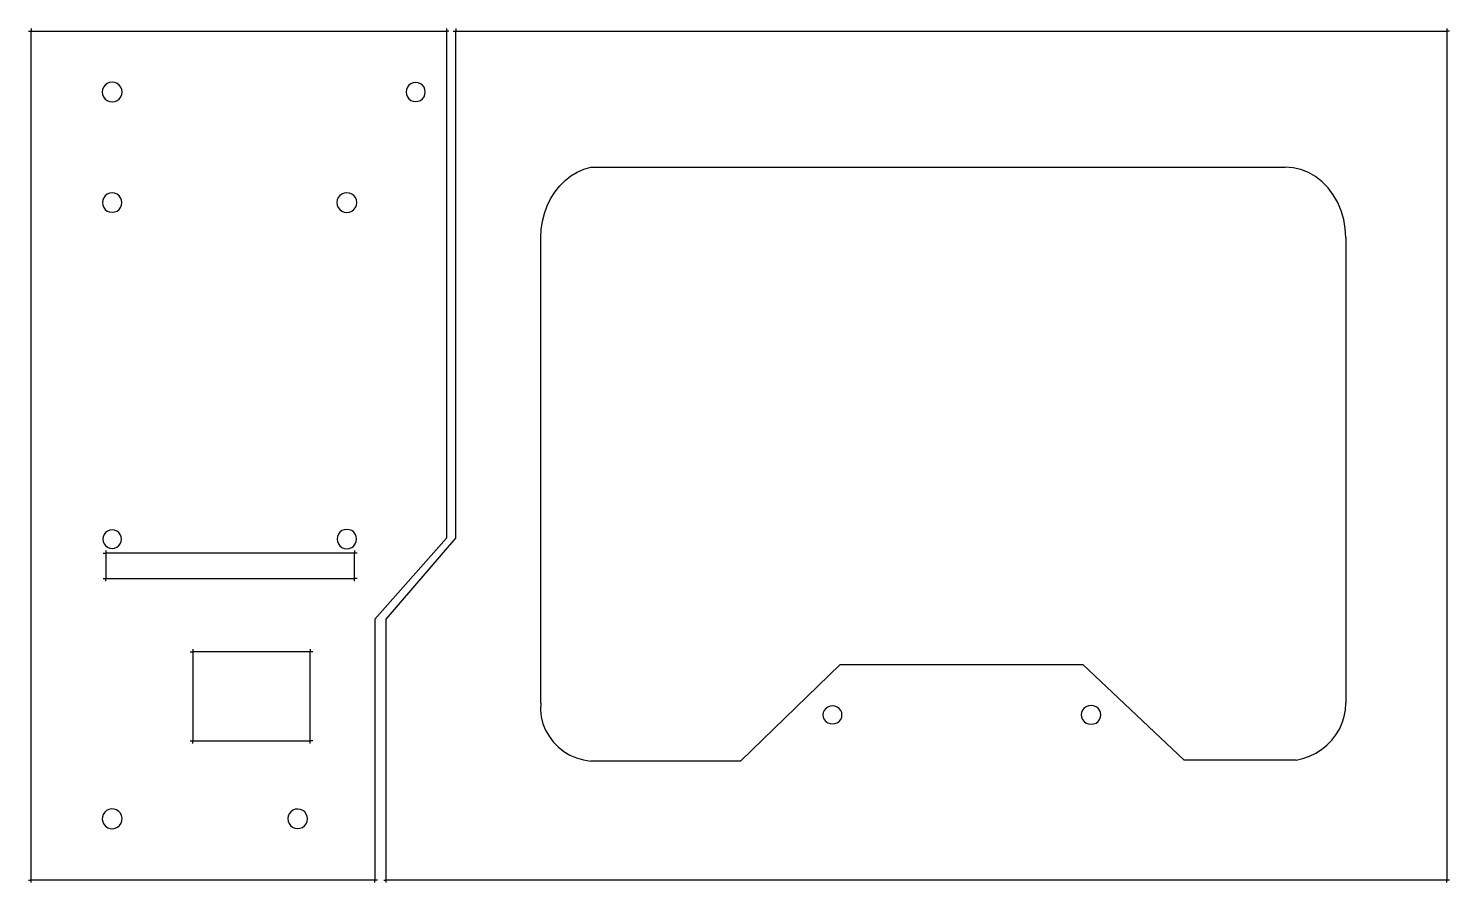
# Model space of a CAD drawing. Extents: x -195 to 202, y -92 to 146.
import ezdxf

# ---------------------------------------------------------------- set-up
doc = ezdxf.new("R2010")
doc.units = 0
doc.header["$MEASUREMENT"] = 0
doc.layers.get('0').update_dxf_attribs({"linetype": 'CONTINUOUS'})

msp = doc.modelspace()

# ---------------------------------------------------------------- linework, layer by layer
for p, q in [((-195.04, 145.7), (-194.31, 145.7)), ((-194.31, 146.43), (-194.31, 145.7)), ((-194.31, -91.67), (-194.31, 145.7)), ((-194.31, 145.7), (-78.27, 145.7)), ((-78.27, 146.43), (-78.27, 145.7)), ((-77.55, 145.7), (-78.27, 145.7)), ((-78.27, 145.7), (-78.27, 3.88)), ((-76.35, 145.7), (-75.63, 145.7)), ((-75.63, 146.43), (-75.63, 145.7)), ((-75.63, 145.7), (201.3, 145.7)), ((-75.63, 3.88), (-75.63, 145.7)), ((201.3, 146.43), (201.3, 145.7)), ((201.3, 145.7), (201.3, -91.67)), ((202.03, 145.7), (201.3, 145.7)), ((-172.37, 131.31), (-173.04, 131.03)), ((-171.65, 131.4), (-172.37, 131.31)), ((-170.93, 131.31), (-171.65, 131.4)), ((-170.27, 131.03), (-170.93, 131.31)), ((-87.53, 131.23), (-88.18, 130.96)), ((-86.84, 131.32), (-87.53, 131.23)), ((-86.14, 131.23), (-86.84, 131.32)), ((-85.49, 130.96), (-86.14, 131.23)), ((-174.33, 129.35), (-174.42, 128.63)), ((-174.42, 128.63), (-174.33, 127.92)), ((-174.05, 130.02), (-174.33, 129.35)), ((-174.33, 127.92), (-174.05, 127.25)), ((-173.61, 130.59), (-174.05, 130.02)), ((-174.05, 127.25), (-173.61, 126.67)), ((-173.04, 131.03), (-173.61, 130.59)), ((-169.69, 130.59), (-170.27, 131.03)), ((-169.25, 130.02), (-169.69, 130.59)), ((-169.69, 126.67), (-169.25, 127.25)), ((-168.97, 129.35), (-169.25, 130.02)), ((-169.25, 127.25), (-168.97, 127.92)), ((-168.88, 128.63), (-168.97, 129.35)), ((-168.97, 127.92), (-168.88, 128.63)), ((-89.43, 129.33), (-89.52, 128.63)), ((-89.52, 128.63), (-89.43, 127.94)), ((-89.16, 129.98), (-89.43, 129.33)), ((-89.43, 127.94), (-89.16, 127.29)), ((-88.74, 130.53), (-89.16, 129.98)), ((-89.16, 127.29), (-88.74, 126.73)), ((-88.18, 130.96), (-88.74, 130.53)), ((-84.94, 130.53), (-85.49, 130.96)), ((-84.51, 129.98), (-84.94, 130.53)), ((-84.94, 126.73), (-84.51, 127.29)), ((-84.24, 129.33), (-84.51, 129.98)), ((-84.51, 127.29), (-84.24, 127.94)), ((-84.15, 128.63), (-84.24, 129.33)), ((-84.24, 127.94), (-84.15, 128.63)), ((-173.61, 126.67), (-173.04, 126.23)), ((-173.04, 126.23), (-172.37, 125.96)), ((-172.37, 125.96), (-171.65, 125.86)), ((-171.65, 125.86), (-170.93, 125.96)), ((-170.93, 125.96), (-170.27, 126.23)), ((-170.27, 126.23), (-169.69, 126.67)), ((-88.74, 126.73), (-88.18, 126.31)), ((-88.18, 126.31), (-87.53, 126.04)), ((-87.53, 126.04), (-86.84, 125.95)), ((-86.84, 125.95), (-86.14, 126.04)), ((-86.14, 126.04), (-85.49, 126.31)), ((-85.49, 126.31), (-84.94, 126.73)), ((-39.86, 107.06), (-37.94, 107.63)), ((-37.94, 107.63), (156.09, 107.63)), ((158.3, 107.47), (156.09, 107.63)), ((160.48, 106.96), (158.3, 107.47)), ((-46.61, 102.38), (-45.11, 103.88)), ((-45.11, 103.88), (-43.47, 105.17)), ((-43.47, 105.17), (-41.71, 106.24)), ((-41.71, 106.24), (-39.86, 107.06)), ((162.58, 106.13), (160.48, 106.96)), ((164.57, 104.99), (162.58, 106.13)), ((166.41, 103.56), (164.57, 104.99)), ((168.08, 101.86), (166.41, 103.56)), ((-173.58, 99.66), (-174.01, 99.09)), ((-173.01, 100.09), (-173.58, 99.66)), ((-172.36, 100.36), (-173.01, 100.09)), ((-171.65, 100.46), (-172.36, 100.36)), ((-170.95, 100.36), (-171.65, 100.46)), ((-170.29, 100.09), (-170.95, 100.36)), ((-169.72, 99.66), (-170.29, 100.09)), ((-169.29, 99.09), (-169.72, 99.66)), ((-108.03, 99.68), (-108.47, 99.11)), ((-107.46, 100.12), (-108.03, 99.68)), ((-106.8, 100.4), (-107.46, 100.12)), ((-106.08, 100.49), (-106.8, 100.4)), ((-105.37, 100.4), (-106.08, 100.49)), ((-104.7, 100.12), (-105.37, 100.4)), ((-104.13, 99.68), (-104.7, 100.12)), ((-103.69, 99.11), (-104.13, 99.68)), ((-49.13, 98.82), (-47.96, 100.68)), ((-47.96, 100.68), (-46.61, 102.38)), ((169.54, 99.92), (168.08, 101.86)), ((170.77, 97.78), (169.54, 99.92)), ((-174.28, 98.44), (-174.37, 97.73)), ((-174.37, 97.73), (-174.28, 97.03)), ((-174.01, 99.09), (-174.28, 98.44)), ((-174.28, 97.03), (-174.01, 96.37)), ((-174.01, 96.37), (-173.58, 95.8)), ((-173.58, 95.8), (-173.01, 95.37)), ((-173.01, 95.37), (-172.36, 95.1)), ((-170.95, 95.1), (-170.29, 95.37)), ((-170.29, 95.37), (-169.72, 95.8)), ((-169.72, 95.8), (-169.29, 96.37)), ((-169.02, 98.44), (-169.29, 99.09)), ((-169.29, 96.37), (-169.02, 97.03)), ((-168.93, 97.73), (-169.02, 98.44)), ((-169.02, 97.03), (-168.93, 97.73)), ((-108.75, 98.45), (-108.84, 97.73)), ((-108.84, 97.73), (-108.75, 97.02)), ((-108.47, 99.11), (-108.75, 98.45)), ((-108.75, 97.02), (-108.47, 96.35)), ((-108.47, 96.35), (-108.03, 95.78)), ((-108.03, 95.78), (-107.46, 95.34)), ((-107.46, 95.34), (-106.8, 95.07)), ((-105.37, 95.07), (-104.7, 95.34)), ((-104.7, 95.34), (-104.13, 95.78)), ((-104.13, 95.78), (-103.69, 96.35)), ((-103.42, 98.45), (-103.69, 99.11)), ((-103.69, 96.35), (-103.42, 97.02)), ((-103.32, 97.73), (-103.42, 98.45)), ((-103.42, 97.02), (-103.32, 97.73)), ((-50.88, 94.7), (-50.1, 96.82)), ((-50.1, 96.82), (-49.13, 98.82)), ((171.75, 95.46), (170.77, 97.78)), ((172.47, 93.02), (171.75, 95.46)), ((-172.36, 95.1), (-171.65, 95.01)), ((-171.65, 95.01), (-170.95, 95.1)), ((-106.8, 95.07), (-106.08, 94.97)), ((-106.08, 94.97), (-105.37, 95.07)), ((-51.78, 90.22), (-51.44, 92.49)), ((-51.44, 92.49), (-50.88, 94.7)), ((172.9, 90.49), (172.47, 93.02)), ((-51.89, 87.92), (-51.78, 90.22)), ((-51.89, -42.23), (-51.89, 87.92)), ((173.04, 87.92), (172.9, 90.49)), ((173.04, 87.92), (173.04, -42.23)), ((-174.15, 4.32), (-174.24, 3.65)), ((-173.9, 4.94), (-174.15, 4.32)), ((-173.48, 5.48), (-173.9, 4.94)), ((-172.95, 5.89), (-173.48, 5.48)), ((-172.32, 6.15), (-172.95, 5.89)), ((-171.65, 6.24), (-172.32, 6.15)), ((-170.98, 6.15), (-171.65, 6.24)), ((-170.35, 5.89), (-170.98, 6.15)), ((-169.82, 5.48), (-170.35, 5.89)), ((-169.4, 4.94), (-169.82, 5.48)), ((-169.15, 4.32), (-169.4, 4.94)), ((-169.06, 3.65), (-169.15, 4.32)), ((-108.7, 4.35), (-108.8, 3.65)), ((-108.43, 5), (-108.7, 4.35)), ((-108, 5.57), (-108.43, 5)), ((-107.44, 6), (-108, 5.57)), ((-106.78, 6.27), (-107.44, 6)), ((-106.08, 6.36), (-106.78, 6.27)), ((-105.38, 6.27), (-106.08, 6.36)), ((-104.72, 6), (-105.38, 6.27)), ((-104.16, 5.57), (-104.72, 6)), ((-103.73, 5), (-104.16, 5.57)), ((-103.46, 4.35), (-103.73, 5)), ((-103.37, 3.65), (-103.46, 4.35)), ((-174.24, 3.65), (-174.15, 2.98)), ((-174.15, 2.98), (-173.9, 2.35)), ((-173.9, 2.35), (-173.48, 1.81)), ((-173.48, 1.81), (-172.95, 1.4)), ((-173.4, 0.42), (-173.4, -0.3)), ((-172.95, 1.4), (-172.32, 1.14)), ((-172.32, 1.14), (-171.65, 1.05)), ((-171.65, 1.05), (-170.98, 1.14)), ((-170.98, 1.14), (-170.35, 1.4)), ((-170.35, 1.4), (-169.82, 1.81)), ((-169.82, 1.81), (-169.4, 2.35)), ((-169.4, 2.35), (-169.15, 2.98)), ((-169.15, 2.98), (-169.06, 3.65)), ((-108.8, 3.65), (-108.7, 2.94)), ((-108.7, 2.94), (-108.43, 2.29)), ((-108.43, 2.29), (-108, 1.73)), ((-108, 1.73), (-107.44, 1.3)), ((-107.44, 1.3), (-106.78, 1.03)), ((-106.78, 1.03), (-106.08, 0.93)), ((-106.08, 0.93), (-105.38, 1.03)), ((-105.38, 1.03), (-104.72, 1.3)), ((-104.72, 1.3), (-104.16, 1.73)), ((-104.16, 1.73), (-103.73, 2.29)), ((-103.89, 0.42), (-103.89, -0.3)), ((-103.73, 2.29), (-103.46, 2.94)), ((-103.46, 2.94), (-103.37, 3.65)), ((-78.27, 3.88), (-98.24, -18.73)), ((-95.04, -18.73), (-75.63, 3.88)), ((-174.13, -0.3), (-173.4, -0.3)), ((-173.4, -0.3), (-173.4, -7.42)), ((-103.89, -0.3), (-173.4, -0.3)), ((-103.89, -7.42), (-103.89, -0.3)), ((-103.16, -0.3), (-103.89, -0.3)), ((-174.13, -7.42), (-173.4, -7.42)), ((-173.4, -8.15), (-173.4, -7.42)), ((-173.4, -7.42), (-103.89, -7.42)), ((-103.16, -7.42), (-103.89, -7.42)), ((-103.89, -8.15), (-103.89, -7.42)), ((-98.24, -18.73), (-98.24, -91.67)), ((-95.04, -91.67), (-95.04, -18.73)), ((-149.1, -27.16), (-149.1, -27.88)), ((-116.32, -27.16), (-116.32, -27.88)), ((-149.83, -27.88), (-149.1, -27.88)), ((-149.1, -27.88), (-149.1, -52.75)), ((-116.32, -27.88), (-149.1, -27.88)), ((-116.32, -52.75), (-116.32, -27.88)), ((-115.59, -27.88), (-116.32, -27.88)), ((3.9, -58.42), (31.75, -31.44)), ((31.75, -31.44), (99.57, -31.44)), ((127.83, -58.15), (99.57, -31.44)), ((-51.89, -42.23), (-51.95, -44.17)), ((28.29, -43.32), (27.74, -43.72)), ((28.93, -43.06), (28.29, -43.32)), ((29.61, -42.98), (28.93, -43.06)), ((30.3, -43.06), (29.61, -42.98)), ((30.94, -43.32), (30.3, -43.06)), ((31.49, -43.72), (30.94, -43.32)), ((99.93, -43.66), (99.49, -44.2)), ((100.5, -43.25), (99.93, -43.66)), ((101.16, -42.98), (100.5, -43.25)), ((101.87, -42.89), (101.16, -42.98)), ((102.58, -42.98), (101.87, -42.89)), ((103.24, -43.25), (102.58, -42.98)), ((103.81, -43.66), (103.24, -43.25)), ((104.25, -44.2), (103.81, -43.66)), ((172.93, -44.1), (173.04, -42.23)), ((-51.95, -44.17), (-51.74, -46.09)), ((-51.74, -46.09), (-51.27, -47.98)), ((27.05, -44.86), (26.96, -45.51)), ((26.96, -45.51), (27.05, -46.17)), ((27.31, -44.25), (27.05, -44.86)), ((27.05, -46.17), (27.31, -46.78)), ((27.74, -43.72), (27.31, -44.25)), ((27.31, -46.78), (27.74, -47.31)), ((27.74, -47.31), (28.29, -47.71)), ((30.94, -47.71), (31.49, -47.31)), ((31.92, -44.25), (31.49, -43.72)), ((31.49, -47.31), (31.92, -46.78)), ((32.18, -44.86), (31.92, -44.25)), ((31.92, -46.78), (32.18, -46.17)), ((32.27, -45.51), (32.18, -44.86)), ((32.18, -46.17), (32.27, -45.51)), ((99.22, -44.84), (99.12, -45.51)), ((99.12, -45.51), (99.22, -46.19)), ((99.49, -44.2), (99.22, -44.84)), ((99.22, -46.19), (99.49, -46.82)), ((99.49, -46.82), (99.93, -47.37)), ((99.93, -47.37), (100.5, -47.78)), ((103.24, -47.78), (103.81, -47.37)), ((103.81, -47.37), (104.25, -46.82)), ((104.52, -44.84), (104.25, -44.2)), ((104.25, -46.82), (104.52, -46.19)), ((104.61, -45.51), (104.52, -44.84)), ((104.52, -46.19), (104.61, -45.51)), ((172.03, -47.74), (172.59, -45.95)), ((172.59, -45.95), (172.93, -44.1)), ((-51.27, -47.98), (-50.55, -49.79)), ((-50.55, -49.79), (-49.59, -51.49)), ((-49.59, -51.49), (-48.41, -53.07)), ((28.29, -47.71), (28.93, -47.96)), ((28.93, -47.96), (29.61, -48.05)), ((29.61, -48.05), (30.3, -47.96)), ((30.3, -47.96), (30.94, -47.71)), ((100.5, -47.78), (101.16, -48.05)), ((101.16, -48.05), (101.87, -48.13)), ((101.87, -48.13), (102.58, -48.05)), ((102.58, -48.05), (103.24, -47.78)), ((169.11, -52.6), (170.28, -51.09)), ((170.28, -51.09), (171.26, -49.47)), ((171.26, -49.47), (172.03, -47.74)), ((-149.83, -52.75), (-149.1, -52.75)), ((-149.1, -53.48), (-149.1, -52.75)), ((-149.1, -52.75), (-116.32, -52.75)), ((-115.59, -52.75), (-116.32, -52.75)), ((-116.32, -53.48), (-116.32, -52.75)), ((-48.41, -53.07), (-47.02, -54.48)), ((-47.02, -54.48), (-45.45, -55.71)), ((164.63, -56.21), (166.27, -55.17)), ((166.27, -55.17), (167.77, -53.96)), ((167.77, -53.96), (169.11, -52.6)), ((-45.45, -55.71), (-43.73, -56.73)), ((-43.73, -56.73), (-41.88, -57.53)), ((-41.88, -57.53), (-39.94, -58.1)), ((-39.94, -58.1), (-37.94, -58.42)), ((3.9, -58.42), (-37.94, -58.42)), ((159.14, -58.15), (127.83, -58.15)), ((159.14, -58.15), (161.04, -57.71)), ((161.04, -57.71), (162.88, -57.06)), ((162.88, -57.06), (164.63, -56.21)), ((-174.37, -74), (-174.43, -74.73)), ((-174.43, -74.73), (-174.29, -75.44)), ((-174.14, -73.32), (-174.37, -74)), ((-174.29, -75.44), (-173.97, -76.09)), ((-173.73, -72.72), (-174.14, -73.32)), ((-173.18, -72.24), (-173.73, -72.72)), ((-172.53, -71.92), (-173.18, -72.24)), ((-171.82, -71.79), (-172.53, -71.92)), ((-171.09, -71.84), (-171.82, -71.79)), ((-170.41, -72.07), (-171.09, -71.84)), ((-169.81, -72.48), (-170.41, -72.07)), ((-169.33, -73.03), (-169.81, -72.48)), ((-169.01, -73.68), (-169.33, -73.03)), ((-169.16, -75.8), (-168.93, -75.12)), ((-168.88, -74.39), (-169.01, -73.68)), ((-168.93, -75.12), (-168.88, -74.39)), ((-122.44, -73.8), (-122.55, -74.51)), ((-122.55, -74.51), (-122.47, -75.22)), ((-122.47, -75.22), (-122.21, -75.89)), ((-122.16, -73.15), (-122.44, -73.8)), ((-121.71, -72.59), (-122.16, -73.15)), ((-121.14, -72.16), (-121.71, -72.59)), ((-120.47, -71.9), (-121.14, -72.16)), ((-119.76, -71.82), (-120.47, -71.9)), ((-119.05, -71.92), (-119.76, -71.82)), ((-118.39, -72.21), (-119.05, -71.92)), ((-117.83, -72.65), (-118.39, -72.21)), ((-117.41, -73.23), (-117.83, -72.65)), ((-117.45, -75.97), (-117.17, -75.32)), ((-117.14, -73.9), (-117.41, -73.23)), ((-117.17, -75.32), (-117.06, -74.61)), ((-117.06, -74.61), (-117.14, -73.9)), ((-173.97, -76.09), (-173.49, -76.64)), ((-173.49, -76.64), (-172.89, -77.05)), ((-172.89, -77.05), (-172.21, -77.28)), ((-172.21, -77.28), (-171.48, -77.34)), ((-171.48, -77.34), (-170.77, -77.2)), ((-170.77, -77.2), (-170.12, -76.88)), ((-170.12, -76.88), (-169.57, -76.4)), ((-169.57, -76.4), (-169.16, -75.8)), ((-122.21, -75.89), (-121.78, -76.47)), ((-121.78, -76.47), (-121.22, -76.91)), ((-121.22, -76.91), (-120.56, -77.2)), ((-120.56, -77.2), (-119.85, -77.3)), ((-119.85, -77.3), (-119.14, -77.22)), ((-119.14, -77.22), (-118.48, -76.96)), ((-118.48, -76.96), (-117.9, -76.53)), ((-117.9, -76.53), (-117.45, -75.97)), ((-195.04, -91.67), (-194.31, -91.67)), ((-194.31, -92.4), (-194.31, -91.67)), ((-98.24, -91.67), (-194.31, -91.67)), ((-97.51, -91.67), (-98.24, -91.67)), ((-98.24, -92.4), (-98.24, -91.67)), ((-95.76, -91.67), (-95.04, -91.67)), ((201.3, -91.67), (-95.04, -91.67)), ((-95.04, -92.4), (-95.04, -91.67)), ((201.3, -92.4), (201.3, -91.67)), ((202.03, -91.67), (201.3, -91.67))]:
    msp.add_line(p, q)

doc.saveas('drawing.dxf')
